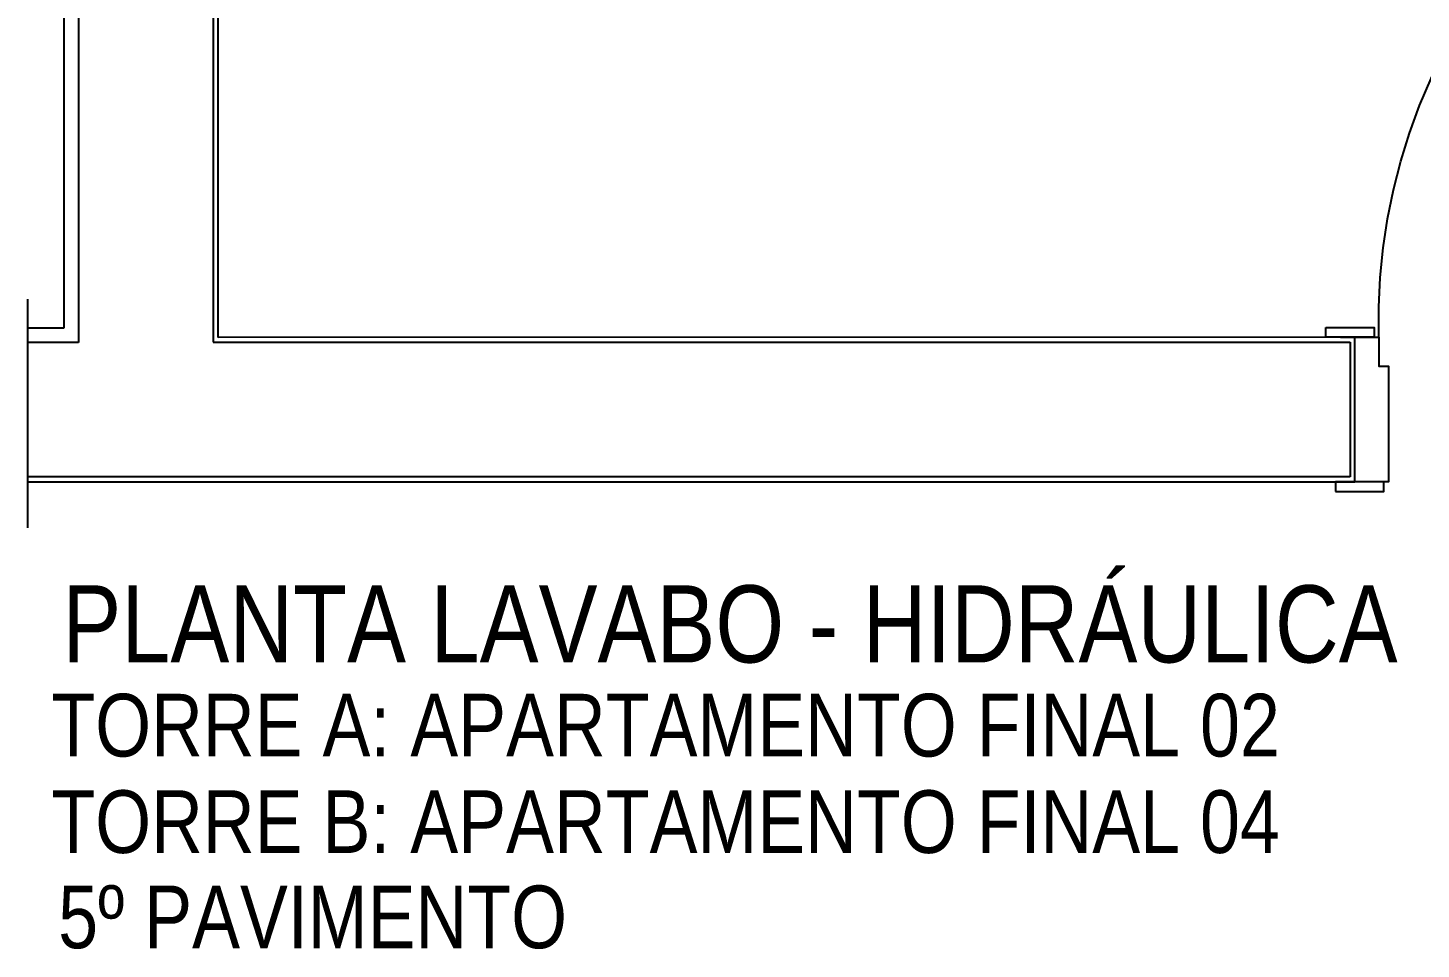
# Model space of a CAD drawing. Header units: metres. Extents: x 3 to 168, y -142 to 28.
# Drawn here: x 14.966 to 16.411, y -95.448 to -94.493 of the extents above; entities that cross this region are included whole.
import ezdxf

# ---------------------------------------------------------------- set-up
doc = ezdxf.new("R2010")
doc.units = ezdxf.units.M
doc.linetypes.add('DASHEDX2', pattern=[1.5, 1, -0.5])
for name, color, linetype in [('ARQ-ALV ACAB', 4, 'Continuous'), ('ARQ-ALV OSSO', 5, 'Continuous'), ('ARQ-AUX', 7, 'Continuous'), ('ARQ-CAX @ 1', 1, 'Continuous'), ('ARQ-PRJ', 7, 'DASHEDX2'), ('ARQ-TXT', 2, 'Continuous')]:
    doc.layers.add(name, color=color, linetype=linetype)
doc.styles.add('Adesa', font='ARIALN.TTF')

# ---------------------------------------------------------------- blocks, each defined once
blk = doc.blocks.new('*U230')
for points in [[(-0.665, 0.01), (-0.615, 0.01), (-0.615, 0), (-0.665, 0)], [(0.045, 0.01), (-0.005, 0.01), (-0.005, 0), (0.045, 0)], [(-0.675, -0.16), (-0.625, -0.16), (-0.625, -0.15), (-0.675, -0.15)], [(0, -0.15), (0, -0.77), (-0.03, -0.77), (-0.03, -0.15)], [(0.055, -0.16), (0.005, -0.16), (0.005, -0.15), (0.055, -0.15)]]:
    blk.add_lwpolyline(points, close=True)
for points in [[(-0.66, -0.15), (-0.62, -0.15), (-0.62, -0.12), (-0.61, -0.12), (-0.61, 0), (-0.645, 0), (-0.645, -0.15)], [(0.04, -0.15), (0, -0.15), (0, -0.12), (-0.01, -0.12), (-0.01, 0), (0.025, 0), (0.025, -0.15)]]:
    blk.add_lwpolyline(points)
at = {"layer": 'ARQ-PRJ'}
blk.add_arc((-0.0179, -0.1679), 0.6024, 178.2986, 271.7014, dxfattribs=at)
blk = doc.blocks.new('AREAS MOLHADAS')
at = {"layer": 'ARQ-ALV ACAB'}
for p, q in [((15.1633, -94.8137), (15.163, -93.554)), ((15.0033, -94.804), (14.966, -94.804)), ((16.3422, -94.8134), (15.1633, -94.8137)), ((16.3422, -94.9634), (16.3422, -94.8134)), ((14.966, -94.9634), (16.3422, -94.9634))]:
    blk.add_line(p, q, dxfattribs=at)
at = {"layer": 'ARQ-ALV ACAB', "elevation": 0}
blk.add_lwpolyline([(15.0033, -93.884), (15.0033, -94.804)], dxfattribs=at)
at = {"layer": 'ARQ-ALV OSSO'}
for p, q in [((15.158, -93.549), (15.1583, -94.8187)), ((15.1583, -94.8187), (16.3372, -94.8184)), ((16.3372, -94.8184), (16.3372, -94.9584)), ((16.3372, -94.9584), (14.966, -94.9584))]:
    blk.add_line(p, q, dxfattribs=at)
blk.add_lwpolyline([(14.9665, -93.549), (15.018, -93.549), (15.0183, -94.819)], dxfattribs=at)
at = {"layer": 'ARQ-ALV OSSO', "elevation": 0}
blk.add_lwpolyline([(15.0183, -94.819), (14.966, -94.819)], dxfattribs=at)
at = {"layer": 'ARQ-AUX', "elevation": 0}
blk.add_lwpolyline([(14.966, -95.0112), (14.966, -94.7739)], dxfattribs=at)
at = {"layer": 'ARQ-CAX @ 1', "xscale": -1, "rotation": 180}
blk.add_blockref('*U230', (16.9872, -94.9634, 0), dxfattribs=at)
at = {"layer": 'ARQ-TXT', "ltscale": 0.5, "style": 'Adesa'}
blk.add_text('PLANTA LAVABO - HIDRÁULICA', height=0.08, dxfattribs=at).set_placement((15.0017, -95.1508, 0))
at = {"layer": 'ARQ-TXT', "style": 'Adesa'}
for s, p in [('TORRE A: APARTAMENTO FINAL 02', (14.9903, -95.2483, 217.9394)), ('TORRE B: APARTAMENTO FINAL 04 ', (14.9903, -95.3484, 217.9394)), ('5º PAVIMENTO', (14.9974, -95.4472, 326.909))]:
    blk.add_text(s, height=0.065, dxfattribs=at).set_placement(p)

msp = doc.modelspace()

# ---------------------------------------------------------------- block references
msp.add_blockref('AREAS MOLHADAS', (0, 0))

doc.saveas('drawing.dxf')
